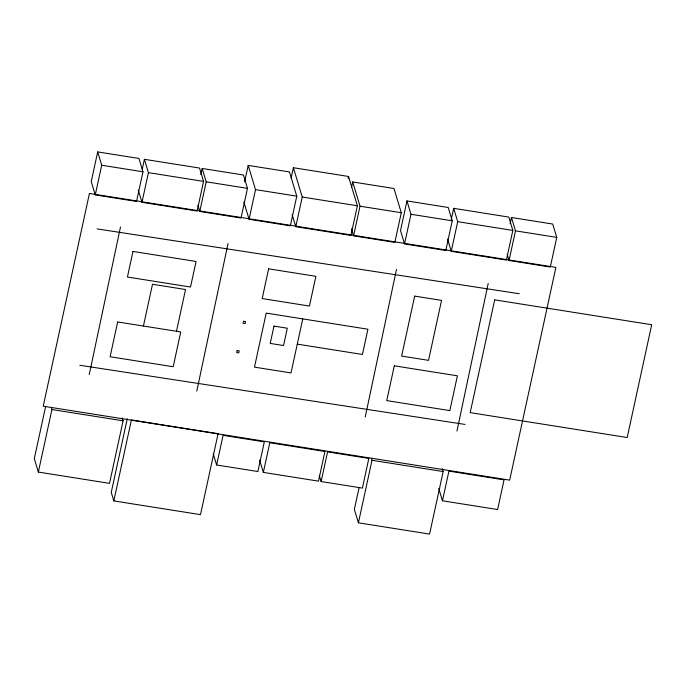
<?xml version="1.0" encoding="UTF-8"?>
<svg xmlns="http://www.w3.org/2000/svg" width="686" height="686" viewBox="0 0 686 686"><rect width="100%" height="100%" fill="white"/><g stroke="black" fill="none" stroke-linecap="round" stroke-linejoin="round"><path stroke-width="1.03" d="M89.249 374.582L120.496 227.006M196.796 391.097L228.052 243.521M365.235 416.968L396.491 269.392M456.953 431.048L488.2 283.481M97.686 151.906L91.238 181.567L95.268 194.901L136.523 201.444L142.971 171.783L138.941 158.449L97.686 151.906L101.708 165.24L95.268 194.901M45.619 406.541L34.3 458.651L38.347 472.071L109.511 483.356L123.094 420.818L122.228 417.945M38.347 472.071L51.939 409.533L51.356 407.621M142.182 169.545L144.403 159.315L199.549 168.053L203.571 181.387L197.131 211.048L141.985 202.31L138.272 190.005M141.985 202.31L148.433 172.649L144.403 159.315M143.425 326.039L152.498 284.27L185.546 289.509L176.474 331.278M127.262 418.709L111.252 492.394L113.825 500.909L200.492 514.646L218.079 433.698L131.412 419.961L113.825 500.909M200.861 174.613L202.19 168.473L243.444 175.016L247.475 188.35L241.026 218.011L199.772 211.468L206.212 181.807L202.19 168.473M244.645 181.756L248.203 165.395L289.458 171.937L296.772 196.162L290.332 225.831L249.069 219.288L243.89 202.121M249.069 219.288L255.518 189.628L248.203 165.395M216.622 464.988L223.07 435.327L264.324 441.87L257.885 471.531L216.622 464.988L213.243 453.772M291.173 177.957L293.394 167.727L348.531 176.474L357.38 205.774L350.94 235.435L295.795 226.697L292.133 214.572M295.795 226.697L302.234 197.028L293.394 167.727M263.347 472.397L269.787 442.736L324.932 451.474L318.493 481.143L263.347 472.397L259.642 460.117M302.758 318.896L291.018 372.927L254.472 367.139L266.211 313.099L367.919 329.22L362.431 354.465L297.27 344.132M348.094 178.514L348.531 176.474M351.601 187.072L352.707 181.962L393.97 188.504L401.284 212.729L394.836 242.398L353.582 235.855L351.446 228.79M353.582 235.855L360.021 206.194L352.707 181.962M321.134 481.555L327.574 451.894L368.836 458.437L362.388 488.098L321.134 481.555L319.282 475.441M406.961 200.938L400.513 230.599L404.543 243.933L445.797 250.476L452.237 220.815L448.215 207.481L406.961 200.938L410.983 214.272L404.543 243.933M359.121 487.506L354.362 509.398L358.418 522.809L429.573 534.094L443.165 471.556L442.29 468.684M358.418 522.809L372.001 460.28L371.418 458.359M451.234 219.597L453.678 208.347L508.823 217.085L512.845 230.419L506.405 260.08L451.259 251.342L447.546 239.028M451.259 251.342L457.699 221.672L453.678 208.347M442.461 500.797L448.91 471.128L504.056 479.874L497.607 509.535L442.461 500.797L438.757 488.518M510.127 223.645L511.464 217.505L552.719 224.048L556.749 237.382L550.301 267.043L509.046 260.5L507.186 254.343M509.046 260.5L515.486 230.839L511.464 217.505M97.138 228.901L519.251 293.737M79.833 365.269L465.048 424.437M101.708 165.24L142.971 171.783M148.433 172.649L203.571 181.387M206.212 181.807L247.475 188.35M255.518 189.628L296.772 196.162M302.234 197.028L357.38 205.774M360.021 206.194L401.284 212.729M410.983 214.272L452.237 220.815M457.699 221.672L512.845 230.419M515.486 230.839L556.749 237.382M51.939 409.533L123.094 420.818M372.001 460.28L443.165 471.556M197.911 205.32L199.463 210.448M89.437 193.443L43.227 406.181L509.672 480.131L555.892 267.386L89.437 193.443M117.666 321.957L110.103 356.746L173.198 366.744L180.752 331.955L117.666 321.957M132.981 251.453L127.424 277.033L190.519 287.031L196.076 261.46L132.981 251.453M237.124 350.58L236.696 352.553L238.771 352.878L239.2 350.906L237.124 350.58M243.496 321.262L243.067 323.235L245.134 323.56L245.562 321.597L243.496 321.262M268.638 268.835L262.181 298.564L309.42 306.059L315.886 276.321L268.638 268.835M273.988 326.099L270.224 343.42L283.55 345.53L287.314 328.208L273.988 326.099M394.304 365.818L386.75 400.607L449.845 410.605L457.399 375.817L394.304 365.818M414.661 296.112L401.627 356.094L428.536 360.356L441.561 300.374L414.661 296.112M494.683 299.851L470.184 412.638L627.193 437.531L651.7 324.735L494.683 299.851"/></g></svg>
